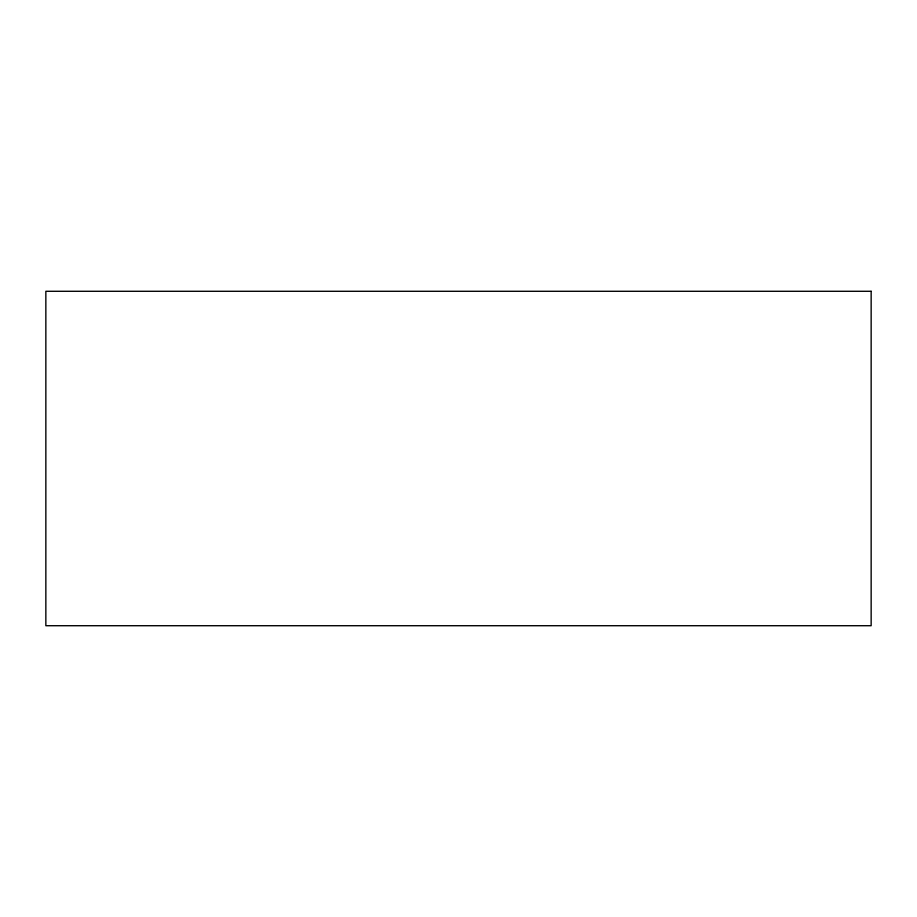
<?xml version="1.0" encoding="UTF-8"?>
<svg xmlns="http://www.w3.org/2000/svg" width="917" height="917" viewBox="0 0 917 917"><rect width="100%" height="100%" fill="white"/><g stroke="black" fill="none" stroke-linecap="round" stroke-linejoin="round"><path stroke-width="1.38" d="M871.15 291.285L45.85 291.285L45.85 625.715L871.15 625.715L871.15 291.285"/></g></svg>
